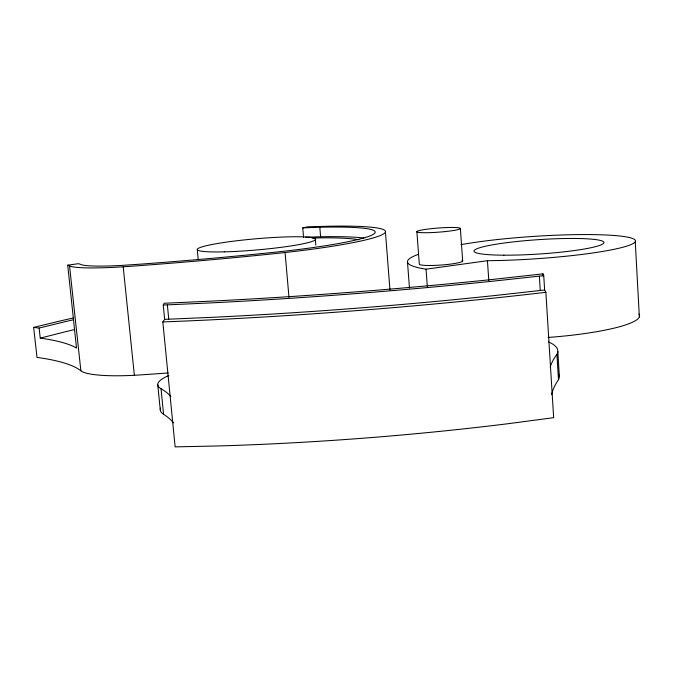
<?xml version="1.0" encoding="UTF-8"?>
<svg xmlns="http://www.w3.org/2000/svg" width="673" height="673" viewBox="0 0 673 673"><rect width="100%" height="100%" fill="white"/><g stroke="black" fill="none" stroke-linecap="round" stroke-linejoin="round"><path stroke-width="1.01" d="M551.557 394.681L552.424 391.602A1246.682 209.387 3.5 0 1 558.472 379.74A165.634 32.918 -4.4 0 0 559.112 374.432M164.649 319.372L162.824 321.93L175.131 446.88L220.609 445.888A525.007 85.791 -4.6 0 0 508.073 423.712L553.652 417.672L545.879 292.318L544.634 290.004L543.742 275.652L542.985 273.844L490.541 279.674A506.777 47.682 -4.5 0 1 216.184 300.881L164.22 303.262L163.245 305.062L164.649 319.372L213.728 317.252A516.502 52.376 -4.5 0 0 495.042 295.514L544.634 290.004M168.132 372.935A358.457 49.415 -5.4 0 1 134.364 375.298A78.068 12.837 -6 0 1 80.878 370.798A390.247 61.504 -8.8 0 0 37.015 357.413L33.65 327.406L39.11 328.062L40.237 338.132L65.718 331.68A677.728 131.748 -3.5 0 1 74.627 329.543M39.11 328.062L64.642 321.812A678.678 125.792 -3.5 0 1 73.567 319.734M33.65 327.406L57.516 321.601A695.428 129.452 -3.5 0 1 73.786 317.875M303.557 237.333L302.749 227.886L307.99 226.776L325.177 226.321A135.946 12.61 -5 0 1 383.644 233.876A135.946 12.61 -5 0 1 285.066 252.535A361.468 28.863 -5 0 1 123.193 266.811A78.834 7.521 -5.4 0 1 69.546 265.928L67.729 265.17L76.503 348.059A391.148 56.389 -8.4 0 0 44.721 338.788L40.237 338.132M418.185 254.419A162.63 18.541 -3.6 0 0 426.034 269.183L487.437 260.703A101.657 11.239 -3.8 0 0 635.48 240.867A101.657 11.239 -3.8 0 0 486.453 240.825A162.63 18.541 -3.6 0 0 460.971 244.577M67.729 265.17L78.59 263.673L81.87 264.859A67.872 6.461 -5.4 0 0 120.904 265.473L138.941 264.262A351.954 28.022 -5 0 0 269.89 252.728L282.256 251.433A125.514 11.618 -5 0 0 373.456 234.229A125.514 11.618 -5 0 0 319.81 227.247L302.749 227.886M543.742 275.652L494.075 281.053A517.041 48.759 -4.5 0 1 212.382 302.825L163.245 305.062M305.466 237.249L320.617 236.753L319.818 227.238M312.129 238.015L323.511 237.838A114.94 11.433 -5 0 1 358.945 239.79M160.578 408.099A92.352 18.373 -5.5 0 0 163.564 414.282L166.727 416.444A487.673 95.566 -9.8 0 1 173.525 422.913M69.546 265.928L80.878 370.798M123.193 266.811L134.364 375.298M168.839 375.5A92.58 16.842 -5.4 0 0 161.032 388.742L163.564 414.282M157.743 384.603L160.25 409.748M167.358 304.877L168.763 319.195M197.256 249.464L198.257 259.921M285.066 252.535L288.995 297.441M315.225 237.939L315.839 245.182M385.427 231.849L389.961 289.987M407.493 262.033L409.478 288.094M426.034 269.183L427.347 286.824M416.873 231.621L419.296 263.976A21.755 2.549 -4.2 0 0 443.246 264.876A21.755 2.549 -4.2 0 0 461.998 260.342M460.374 228.509A21.822 2.069 -4.3 0 1 427.498 232.707A21.822 2.069 -4.3 0 1 427.969 229.072A21.822 2.069 -4.3 0 1 460.374 228.509L462.671 260.947M487.437 260.703L488.8 280.548M542.985 273.844L543.111 275.922M539.359 276.115L540.259 290.484M557.824 351.483L559.364 376.51M548.63 341.943A166.021 30.176 -4.4 0 1 556.924 354.452L558.472 379.74M635.262 241.691L639.35 316.857M161.032 388.742A489.027 87.734 -9.3 0 1 170.774 396.405M550.178 367.248A1251.671 192.562 2.9 0 1 556.924 354.452M545.879 292.318A529.777 53.874 -4.5 0 1 162.824 321.93M638.955 314.089A100.942 16.219 -3.5 0 1 548.091 337.459M320.609 236.761A125.388 12.484 -5 0 1 363.9 238.04M224.269 251.862A59.384 5.594 -5 0 0 315.519 239.605A59.384 5.594 -5 0 0 229.493 241.7A59.384 5.594 -5 0 0 224.269 251.862M503.917 255.185A65.113 7.184 -3.8 0 0 603.891 242.894A65.113 7.184 -3.8 0 0 509.167 242.381A65.113 7.184 -3.8 0 0 503.917 255.185"/></g></svg>
